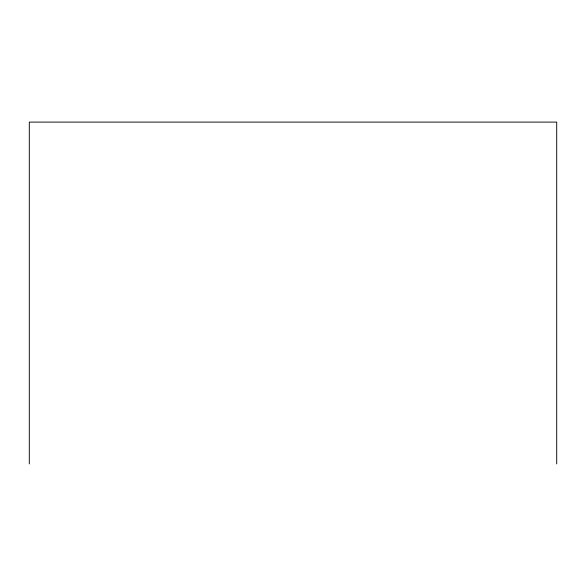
<?xml version="1.0" encoding="UTF-8"?>
<svg xmlns="http://www.w3.org/2000/svg" width="586" height="586" viewBox="0 0 586 586"><rect width="100%" height="100%" fill="white"/><g stroke="black" fill="none" stroke-linecap="round" stroke-linejoin="round"><path stroke-width="0.88" d="M556.7 463.9L556.7 122.1L29.3 122.1L29.3 463.9"/></g></svg>
